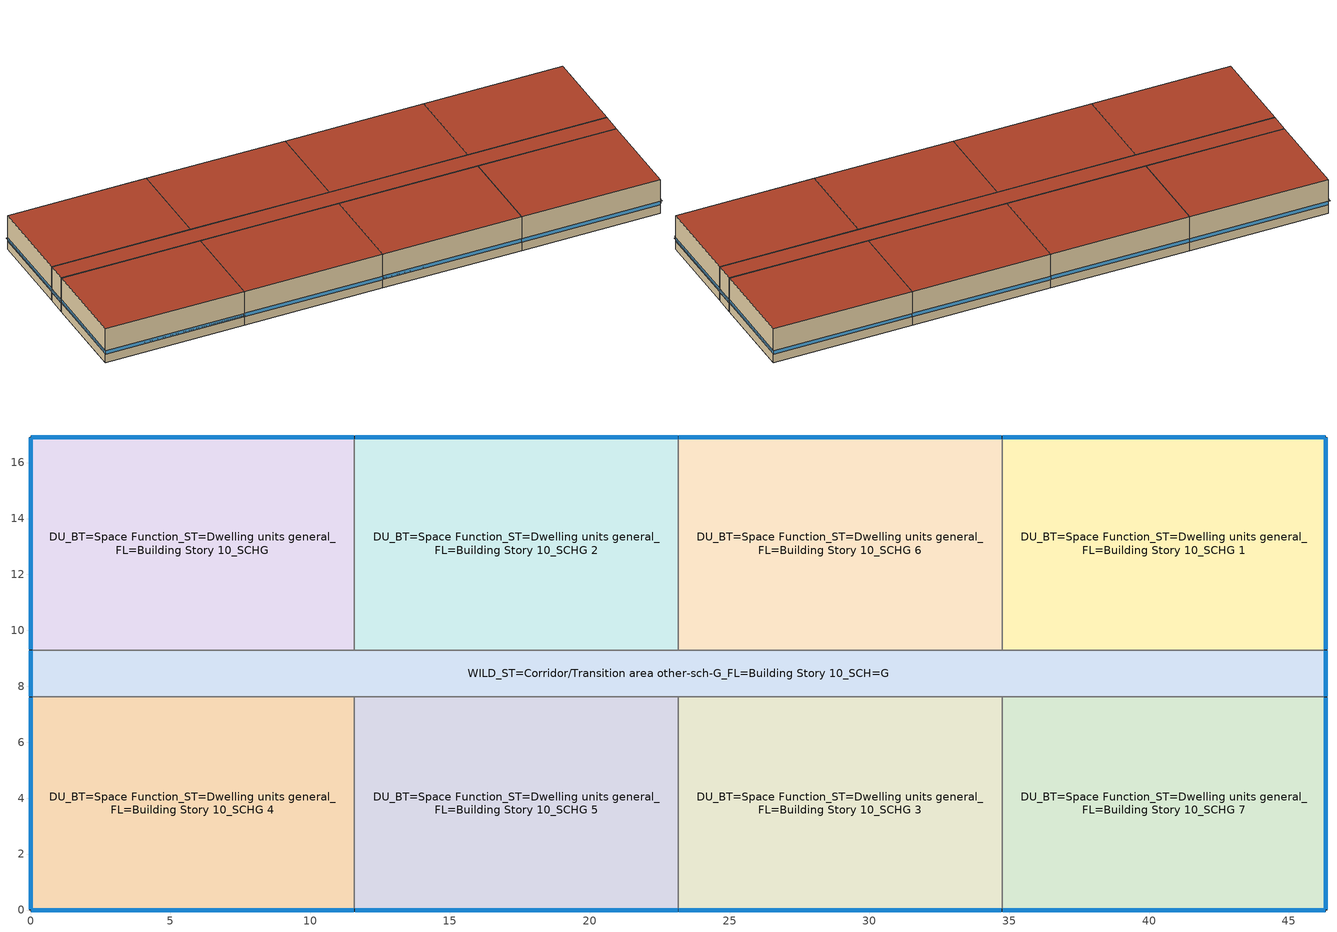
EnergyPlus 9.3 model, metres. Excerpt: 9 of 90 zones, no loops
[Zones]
DU_BT=Space Function_ST=Dwelling units general_FL=Building Story 10_SCHG
 floor to DU_BT=Space Function_ST=Dwelling units general_FL=Building Story 9_SCHG 7 (BTAP-Int-Floor): 11.58,16.92 11.58,9.3 0,9.3 0,16.92 z27.43
 wall outside (BTAP-Ext-Wall-Mass:U-0.247-:{ "cond"=>0.12}): 11.58,16.92 0,16.92 0,9.3 z27.43:30.48
 wall to DU_BT=Space Function_ST=Dwelling units general_FL=Building Story 10_SCHG 2 (BTAP-Int-Wall): 11.58,9.3 11.58,16.92 z27.43:30.48
 wall to WILD_ST=Corridor/Transition area other-sch-G_FL=Building Story 10_SCH=G (BTAP-Int-Wall): 0,9.3 11.58,9.3 z27.43:30.48
 window (BTAP-Ext-FixedWindow:U=0.190 SHGC=0.600-:{ "cond"=>0.8}): 11.56,16.92 0.03,16.92 / 0,16.89 0,9.32 z28.19:28.5
 roof outside (BTAP-Ext-Roof-Metal:U-0.156-:{ "cond"=>0.09}): 11.58,9.3 11.58,16.92 0,16.92 0,9.3 z30.48
DU_BT=Space Function_ST=Dwelling units general_FL=Building Story 10_SCHG 1
 floor to DU_BT=Space Function_ST=Dwelling units general_FL=Building Story 9_SCHG 1 (BTAP-Int-Floor): 46.33,16.92 46.33,9.3 34.75,9.3 34.75,16.92 z27.43
 wall outside (BTAP-Ext-Wall-Mass:U-0.247-:{ "cond"=>0.12}): 46.33,9.3 46.33,16.92 34.75,16.92 z27.43:30.48
 wall to DU_BT=Space Function_ST=Dwelling units general_FL=Building Story 10_SCHG 6 (BTAP-Int-Wall): 34.75,16.92 34.75,9.3 z27.43:30.48
 wall to WILD_ST=Corridor/Transition area other-sch-G_FL=Building Story 10_SCH=G (BTAP-Int-Wall): 34.75,9.3 46.33,9.3 z27.43:30.48
 window (BTAP-Ext-FixedWindow:U=0.190 SHGC=0.600-:{ "cond"=>0.8}): 46.33,9.32 46.33,16.89 / 46.3,16.92 34.77,16.92 z28.19:28.5
 roof outside (BTAP-Ext-Roof-Metal:U-0.156-:{ "cond"=>0.09}): 46.33,9.3 46.33,16.92 34.75,16.92 34.75,9.3 z30.48
DU_BT=Space Function_ST=Dwelling units general_FL=Building Story 10_SCHG 2
 floor to DU_BT=Space Function_ST=Dwelling units general_FL=Building Story 9_SCHG 5 (BTAP-Int-Floor): 23.16,16.92 23.16,9.3 11.58,9.3 11.58,16.92 z27.43
 wall outside (BTAP-Ext-Wall-Mass:U-0.247-:{ "cond"=>0.12}): 23.16,16.92 11.58,16.92 z27.43:30.48
 wall to DU_BT=Space Function_ST=Dwelling units general_FL=Building Story 10_SCHG 6 (BTAP-Int-Wall): 23.16,9.3 23.16,16.92 z27.43:30.48
 wall to WILD_ST=Corridor/Transition area other-sch-G_FL=Building Story 10_SCH=G (BTAP-Int-Wall): 11.58,9.3 23.16,9.3 z27.43:30.48
 window (BTAP-Ext-FixedWindow:U=0.190 SHGC=0.600-:{ "cond"=>0.8}): 23.14,16.92 11.61,16.92 z28.19:28.5
 roof outside (BTAP-Ext-Roof-Metal:U-0.156-:{ "cond"=>0.09}): 23.16,9.3 23.16,16.92 11.58,16.92 11.58,9.3 z30.48
DU_BT=Space Function_ST=Dwelling units general_FL=Building Story 10_SCHG 3
 floor to DU_BT=Space Function_ST=Dwelling units general_FL=Building Story 9_SCHG 4 (BTAP-Int-Floor): 34.75,7.62 34.75,0 23.16,0 23.16,7.62 z27.43
 wall outside (BTAP-Ext-Wall-Mass:U-0.247-:{ "cond"=>0.12}): 23.16,0 34.75,0 z27.43:30.48
 wall to DU_BT=Space Function_ST=Dwelling units general_FL=Building Story 10_SCHG 5 (BTAP-Int-Wall): 23.16,7.62 23.16,0 z27.43:30.48
 wall to DU_BT=Space Function_ST=Dwelling units general_FL=Building Story 10_SCHG 7 (BTAP-Int-Wall): 34.75,0 34.75,7.62 z27.43:30.48
 wall to WILD_ST=Corridor/Transition area other-sch-G_FL=Building Story 10_SCH=G (BTAP-Int-Wall): 34.75,7.62 23.16,7.62 z27.43:30.48
 window (BTAP-Ext-FixedWindow:U=0.190 SHGC=0.600-:{ "cond"=>0.8}): 23.19,0 34.72,0 z28.19:28.5
 roof outside (BTAP-Ext-Roof-Metal:U-0.156-:{ "cond"=>0.09}): 34.75,0 34.75,7.62 23.16,7.62 23.16,0 z30.48
DU_BT=Space Function_ST=Dwelling units general_FL=Building Story 10_SCHG 4
 floor to DU_BT=Space Function_ST=Dwelling units general_FL=Building Story 9_SCHG (BTAP-Int-Floor): 11.58,7.62 11.58,0 0,0 0,7.62 z27.43
 wall outside (BTAP-Ext-Wall-Mass:U-0.247-:{ "cond"=>0.12}): 0,7.62 0,0 11.58,0 z27.43:30.48
 wall to DU_BT=Space Function_ST=Dwelling units general_FL=Building Story 10_SCHG 5 (BTAP-Int-Wall): 11.58,0 11.58,7.62 z27.43:30.48
 wall to WILD_ST=Corridor/Transition area other-sch-G_FL=Building Story 10_SCH=G (BTAP-Int-Wall): 11.58,7.62 0,7.62 z27.43:30.48
 window (BTAP-Ext-FixedWindow:U=0.190 SHGC=0.600-:{ "cond"=>0.8}): 0.03,0 11.56,0 / 0,7.59 0,0.03 z28.19:28.5
 roof outside (BTAP-Ext-Roof-Metal:U-0.156-:{ "cond"=>0.09}): 11.58,0 11.58,7.62 0,7.62 0,0 z30.48
DU_BT=Space Function_ST=Dwelling units general_FL=Building Story 10_SCHG 5
 floor to DU_BT=Space Function_ST=Dwelling units general_FL=Building Story 9_SCHG 3 (BTAP-Int-Floor): 23.16,7.62 23.16,0 11.58,0 11.58,7.62 z27.43
 wall outside (BTAP-Ext-Wall-Mass:U-0.247-:{ "cond"=>0.12}): 11.58,0 23.16,0 z27.43:30.48
 wall to WILD_ST=Corridor/Transition area other-sch-G_FL=Building Story 10_SCH=G (BTAP-Int-Wall): 23.16,7.62 11.58,7.62 z27.43:30.48
 window (BTAP-Ext-FixedWindow:U=0.190 SHGC=0.600-:{ "cond"=>0.8}): 11.61,0 23.14,0 z28.19:28.5
 roof outside (BTAP-Ext-Roof-Metal:U-0.156-:{ "cond"=>0.09}): 23.16,0 23.16,7.62 11.58,7.62 11.58,0 z30.48
DU_BT=Space Function_ST=Dwelling units general_FL=Building Story 10_SCHG 6
 floor to DU_BT=Space Function_ST=Dwelling units general_FL=Building Story 9_SCHG 6 (BTAP-Int-Floor): 34.75,16.92 34.75,9.3 23.16,9.3 23.16,16.92 z27.43
 wall outside (BTAP-Ext-Wall-Mass:U-0.247-:{ "cond"=>0.12}): 34.75,16.92 23.16,16.92 z27.43:30.48
 wall to WILD_ST=Corridor/Transition area other-sch-G_FL=Building Story 10_SCH=G (BTAP-Int-Wall): 23.16,9.3 34.75,9.3 z27.43:30.48
 window (BTAP-Ext-FixedWindow:U=0.190 SHGC=0.600-:{ "cond"=>0.8}): 34.72,16.92 23.19,16.92 z28.19:28.5
 roof outside (BTAP-Ext-Roof-Metal:U-0.156-:{ "cond"=>0.09}): 34.75,9.3 34.75,16.92 23.16,16.92 23.16,9.3 z30.48
DU_BT=Space Function_ST=Dwelling units general_FL=Building Story 10_SCHG 7
 floor to DU_BT=Space Function_ST=Dwelling units general_FL=Building Story 9_SCHG 2 (BTAP-Int-Floor): 46.33,7.62 46.33,0 34.75,0 34.75,7.62 z27.43
 wall outside (BTAP-Ext-Wall-Mass:U-0.247-:{ "cond"=>0.12}): 34.75,0 46.33,0 46.33,7.62 z27.43:30.48
 wall to WILD_ST=Corridor/Transition area other-sch-G_FL=Building Story 10_SCH=G (BTAP-Int-Wall): 46.33,7.62 34.75,7.62 z27.43:30.48
 window (BTAP-Ext-FixedWindow:U=0.190 SHGC=0.600-:{ "cond"=>0.8}): 46.33,0.03 46.33,7.59 / 34.77,0 46.3,0 z28.19:28.5
 roof outside (BTAP-Ext-Roof-Metal:U-0.156-:{ "cond"=>0.09}): 46.33,0 46.33,7.62 34.75,7.62 34.75,0 z30.48
WILD_ST=Corridor/Transition area other-sch-G_FL=Building Story 10_SCH=G
 floor to WILD_ST=Corridor/Transition area other-sch-G_FL=Building Story 9_SCH=G (BTAP-Int-Floor): 46.33,9.3 46.33,7.62 0,7.62 0,9.3 z27.43
 wall outside (BTAP-Ext-Wall-Mass:U-0.247-:{ "cond"=>0.12}): 46.33,7.62 46.33,9.3 / 0,9.3 0,7.62 z27.43:30.48
 window (BTAP-Ext-FixedWindow:U=0.190 SHGC=0.600-:{ "cond"=>0.8}): 46.33,7.65 46.33,9.27 / 0,9.27 0,7.65 z28.19:28.51
 roof outside (BTAP-Ext-Roof-Metal:U-0.156-:{ "cond"=>0.09}): 46.33,7.62 46.33,9.3 0,9.3 0,7.62 z30.48
shading: 0,9.32 0,16.89 -0.15,16.89 -0.15,9.32 z28.5; 46.33,16.89 46.33,9.32 46.48,9.32 46.48,16.89 z28.5; 34.72,0 23.19,0 23.19,-0.23 34.72,-0.23 z28.5; 11.56,0 0.03,0 0.03,-0.23 11.56,-0.23 z28.5; 0,0.03 0,7.59 -0.15,7.59 -0.15,0.03 z28.5; 23.14,0 11.61,0 11.61,-0.23 23.14,-0.23 z28.5; 46.33,7.59 46.33,0.03 46.48,0.03 46.48,7.59 z28.5; 46.3,0 34.77,0 34.77,-0.23 46.3,-0.23 z28.5; 46.33,9.27 46.33,7.65 46.48,7.65 46.48,9.27 z28.51; 0,7.65 0,9.27 -0.16,9.27 -0.16,7.65 z28.51
[Building]
HighriseApartment: North Axis {deg}=0; Terrain=City; Loads Convergence Tolerance Value {W}=0.04; Temperature Convergence Tolerance Value {deltaC}=0.2; Solar Distribution=FullInteriorAndExterior; Maximum Number of Warmup Days=25; Minimum Number of Warmup Days=6
[Site:Location]
Halifax Dockyard_NS_CAN: Latitude {deg}=44.655; Longitude {deg}=-63.577; Time Zone {hr}=-4; Elevation {m}=3.8
[Site:GroundTemperature:BuildingSurface]
19.527, 19.502, 19.536, 19.598, 20.002, 21.64, 22.225, 22.375, 21.449, 20.121, 19.802, 19.633
[Site:WaterMainsTemperature]
Calculation Method=Correlation; Annual Average Outdoor Air Temperature {C}=8.25833; Maximum Difference In Monthly Average Outdoor Air Temperatures {deltaC}=21.1
[SizingPeriod:DesignDay] Day of Month=21; Dry-Bulb Temperature Range Modifier Type=DefaultMultipliers; Humidity Condition Type=Wetbulb; Barometric Pressure {Pa}=101279; Rain Indicator=No; Snow Indicator=No; Daylight Saving Time Indicator=No
Name | Month | Day Type | Maximum Dry-Bulb Temperature {C} | Daily Dry-Bulb Temperature Range {deltaC} | Wetbulb or DewPoint at Maximum Dry-Bulb {C} | Wind Speed {m/s} | Wind Direction {deg} | Solar Model Indicator | ASHRAE Clear Sky Optical Depth for Beam Irradiance (taub) | ASHRAE Clear Sky Optical Depth for Diffuse Irradiance (taud) | Sky Clearness
Halifax Dockyard Ann Clg .4% Condns DB=>MWB | 8 | SummerDesignDay | 27.2 | 7.1 | 18.8 | 3.7 | 230 | ASHRAETau | 0.398 | 2.4
Halifax Dockyard Ann Htg 99.6% Condns DB | 1 | WinterDesignDay | -13.8 | 0 | -13.8 | 4.4 | 320 | ASHRAEClearSky |  |  | 0
[Material] Thermal Absorptance=0.9
Name | Roughness | Thickness {m} | Conductivity {W/m-K} | Density {kg/m3} | Specific Heat {J/kg-K} | Solar Absorptance | Visible Absorptance
1/2IN Gypsum 2 | Smooth | 0.0127 | 0.16 | 784.9 | 830 | 0.4 | 0.4
100mm Normalweight concrete floor 1 | MediumSmooth | 0.1016 | 2.31 | 2322 | 832 | 0.7 | 0.7
1IN Stucco 2 | Smooth | 0.0253 | 0.6918 | 1858 | 837 | 0.7 | 0.92
8IN CONCRETE HW RefBldg 2 | Rough | 0.2032 | 1.311 | 2240 | 836.8 | 0.7 | 0.7
G01 13mm gypsum board 1 | Smooth | 0.0127 | 0.16 | 800 | 1090 | 0.7 | 0.5
Metal Roof Surface 2 | Smooth | 0.0008 | 45.28 | 7824 | 500 | 0.7 | 0.7
[Material:NoMass] Roughness=Smooth; Thermal Absorptance=0.9; Solar Absorptance=0.7
Name | Thermal Resistance {m2-K/W} | Visible Absorptance
Typical Carpet Pad | 0.21648 | 0.8
Typical Insulation 6 R-45.78 | 8.06239 | 0.7
Typical Insulation 6 R-63.09 | 11.1111 | 0.7
[WindowMaterial:SimpleGlazingSystem]
SimpleGlazing:U=0.190 SHGC=0.600 1 U-0.14: U-Factor {W/m2-K}=0.8; Solar Heat Gain Coefficient=0.6; Visible Transmittance=0.21
[Construction]
BTAP-Ext-FixedWindow:U=0.190 SHGC=0.600-:{ "cond"=>0.8}: SimpleGlazing:U=0.190 SHGC=0.600 1 U-0.14
BTAP-Ext-Roof-Metal:U-0.156-:{ "cond"=>0.09}: Metal Roof Surface 2, Typical Insulation 6 R-63.09
BTAP-Ext-Wall-Mass:U-0.247-:{ "cond"=>0.12}: 1IN Stucco 2, 8IN CONCRETE HW RefBldg 2, Typical Insulation 6 R-45.78, 1/2IN Gypsum 2
BTAP-Int-Floor: 100mm Normalweight concrete floor 1, Typical Carpet Pad
BTAP-Int-Wall: G01 13mm gypsum board 1, G01 13mm gypsum board 1
[Zone] Part of Total Floor Area=Yes
DU_BT=Space Function_ST=Dwelling units general_FL=Building Story 10_SCHG; DU_BT=Space Function_ST=Dwelling units general_FL=Building Story 10_SCHG 1; DU_BT=Space Function_ST=Dwelling units general_FL=Building Story 10_SCHG 2; DU_BT=Space Function_ST=Dwelling units general_FL=Building Story 10_SCHG 3; DU_BT=Space Function_ST=Dwelling units general_FL=Building Story 10_SCHG 4; DU_BT=Space Function_ST=Dwelling units general_FL=Building Story 10_SCHG 5; DU_BT=Space Function_ST=Dwelling units general_FL=Building Story 10_SCHG 6; DU_BT=Space Function_ST=Dwelling units general_FL=Building Story 10_SCHG 7; WILD_ST=Corridor/Transition area other-sch-G_FL=Building Story 10_SCH=G
[ZoneInfiltration:DesignFlowRate] Schedule=Always On Discrete; Design Flow Rate Calculation Method=Flow/ExteriorArea; Flow per Exterior Surface Area {m3/s-m2}=0.000137604; Constant Term Coefficient=0; Temperature Term Coefficient=0; Velocity Term Coefficient=0.224; Velocity Squared Term Coefficient=0
Name | Zone or ZoneList
T NW Apartment Infiltration | DU_BT=Space Function_ST=Dwelling units general_FL=Building Story 10_SCHG
T NE Apartment Infiltration | DU_BT=Space Function_ST=Dwelling units general_FL=Building Story 10_SCHG 1
T N1 Apartment Infiltration | DU_BT=Space Function_ST=Dwelling units general_FL=Building Story 10_SCHG 2
T S2 Apartment Infiltration | DU_BT=Space Function_ST=Dwelling units general_FL=Building Story 10_SCHG 3
T SW Apartment Infiltration | DU_BT=Space Function_ST=Dwelling units general_FL=Building Story 10_SCHG 4
T S1 Apartment Infiltration | DU_BT=Space Function_ST=Dwelling units general_FL=Building Story 10_SCHG 5
T N2 Apartment Infiltration | DU_BT=Space Function_ST=Dwelling units general_FL=Building Story 10_SCHG 6
T SE Apartment Infiltration | DU_BT=Space Function_ST=Dwelling units general_FL=Building Story 10_SCHG 7
T Corridor Infiltration | WILD_ST=Corridor/Transition area other-sch-G_FL=Building Story 10_SCH=G
[Schedule:Constant]
Always On Discrete: Hourly Value=1
